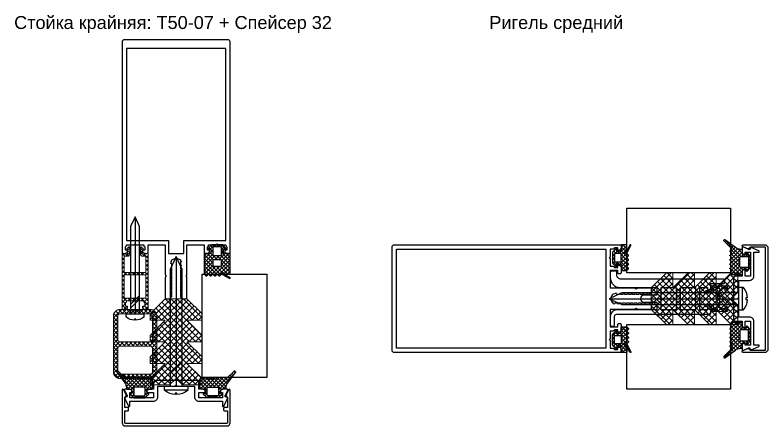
# Model space of a CAD drawing. Header units: millimetres. Extents: x 1744 to 18744, y -2272 to 2782.
# Drawn here: x 15959.9 to 16308.5, y 1490.4 to 1680.8 of the extents above; entities that cross this region are included whole.
import ezdxf

# ---------------------------------------------------------------- set-up
doc = ezdxf.new("R2010")
doc.units = ezdxf.units.MM
doc.layers.add('Steklopaket', color=5, linetype='Continuous')
doc.layers.add('подписи', color=7, linetype='Continuous')
doc.layers.add('Уплотнители', color=1, linetype='Continuous', lineweight=20)
doc.layers.add('Штриховка', color=1, linetype='Continuous', lineweight=5)
doc.styles.get("Standard").update_dxf_attribs({"font": 'arial.ttf'})

# ---------------------------------------------------------------- blocks, each defined once
blk = doc.blocks.new('КП45548')
at = {"color": 146, "true_color": 0x105689}
blk.add_lwpolyline([(-25, 21.5, 0.414214), (-24.5, 21), (-23.57, 21, 0.116434), (-23.44, 21.03), (-22.67, 21.42, 0.284079), (-22.5, 21.69), (-22.5, 22.2, 0.414214), (-22.8, 22.5), (-23.5, 22.5), (-23.5, 24), (-23.09, 24.41, 0.198912), (-23, 24.62), (-23, 25), (-19.44, 25, 0.284079), (-19.17, 25.17), (-19, 25.5), (-18.83, 25.17, 0.284079), (-18.56, 25), (-15, 25), (-15, 24.62, 0.198912), (-14.91, 24.41), (-14.5, 24), (-14.5, 22.5), (-15.2, 22.5, 0.414214), (-15.5, 22.2), (-15.5, 21.69, 0.284079), (-15.33, 21.42), (-14.56, 21.03, 0.116434), (-14.43, 21), (-13.5, 21, 0.414214), (-13, 21.5), (-13, 25), (-5, 25), (-5, 11.12, 0.198912), (-4.91, 10.91), (-4.5, 10.5), (-4.91, 10.09, 0.198912), (-5, 9.88), (-5, 0.5, 0.414214), (-4.5, 0), (-3.12, 0, 0.198912), (-2.91, 0.09), (-2.09, 0.91, 0.198912), (-2, 1.12), (-2, 1.46, 0.284079), (-2.17, 1.73), (-2.5, 1.9), (-2.17, 2.07, 0.284079), (-2, 2.34), (-2, 3.26, 0.284079), (-2.17, 3.53), (-2.5, 3.7), (-2.17, 3.87, 0.284079), (-2, 4.14), (-2, 5.06, 0.284079), (-2.17, 5.33), (-2.5, 5.5), (-2.17, 5.67, 0.284079), (-2, 5.94), (-2, 6.86, 0.284079), (-2.17, 7.13), (-2.5, 7.3), (-2.17, 7.47, 0.284079), (-2, 7.74), (-2, 8.66, 0.284079), (-2.17, 8.93), (-2.5, 9.1), (-2.17, 9.27, 0.284079), (-2, 9.54), (-2, 10.46, 0.284079), (-2.17, 10.73), (-2.5, 10.9), (-2.17, 11.07, 0.284079), (-2, 11.34), (-2, 12.26, 0.284079), (-2.17, 12.53), (-2.5, 12.7), (-2.17, 12.87, 0.284079), (-2, 13.14), (-2, 14.06, 0.284079), (-2.17, 14.33), (-2.5, 14.5), (-2.17, 14.67, 0.284079), (-2, 14.94), (-2, 15.86, 0.284079), (-2.17, 16.13), (-2.5, 16.3), (-2, 18), (0, 19), (2, 18), (2, 17.64, 0.284079), (2.17, 17.37), (2.5, 17.2), (2.17, 17.03, 0.284079), (2, 16.76), (2, 15.84, 0.284079), (2.17, 15.57), (2.5, 15.4), (2.17, 15.23, 0.284079), (2, 14.96), (2, 14.04, 0.284079), (2.17, 13.77), (2.5, 13.6), (2.17, 13.43, 0.284079), (2, 13.16), (2, 12.24, 0.284079), (2.17, 11.97), (2.5, 11.8), (2.17, 11.63, 0.284079), (2, 11.36), (2, 10.44, 0.284079), (2.17, 10.17), (2.5, 10), (2.17, 9.83, 0.284079), (2, 9.56), (2, 8.64, 0.284079), (2.17, 8.37), (2.5, 8.2), (2.17, 8.03, 0.284079), (2, 7.76), (2, 6.84, 0.284079), (2.17, 6.57), (2.5, 6.4), (2.17, 6.23, 0.284079), (2, 5.96), (2, 5.04, 0.284079), (2.17, 4.77), (2.5, 4.6), (2.17, 4.43, 0.284079), (2, 4.16), (2, 3.24, 0.284079), (2.17, 2.97), (2.5, 2.8), (2.17, 2.63, 0.284079), (2, 2.36), (2, 1.12, 0.198912), (2.09, 0.91), (2.91, 0.09, 0.198912), (3.12, 0), (4.5, 0, 0.414214), (5, 0.5), (5, 9.88, 0.198912), (4.91, 10.09), (4.5, 10.5), (4.91, 10.91, 0.198912), (5, 11.12), (5, 25), (13, 25), (13, 21.5, 0.414214), (13.5, 21), (14.43, 21, 0.116434), (14.56, 21.03), (15.33, 21.42, 0.284079), (15.5, 21.69), (15.5, 22.2, 0.414214), (15.2, 22.5), (14.5, 22.5), (14.5, 24), (14.91, 24.41, 0.198912), (15, 24.62), (15, 25), (18.56, 25, 0.284079), (18.83, 25.17), (19, 25.5), (19.17, 25.17, 0.284079), (19.44, 25), (23, 25), (23, 24.62, 0.198912), (23.09, 24.41), (23.5, 24), (23.5, 22.5), (22.8, 22.5, 0.414214), (22.5, 22.2), (22.5, 21.69, 0.284079), (22.67, 21.42), (23.44, 21.03, 0.116434), (23.57, 21), (24.5, 21, 0.414214), (25, 21.5), (25, 119, 0.414214), (24, 120), (-24, 120, 0.414214), (-25, 119)], format="xyb", close=True, dxfattribs=at)
blk.add_lwpolyline([(-3.5, 27), (-3.5, 21), (3.5, 21), (3.5, 27), (23, 27), (23, 116), (-23, 116), (-23, 27)], close=True, dxfattribs=at)
blk = doc.blocks.new('ТПУ-6002')
at = {"true_color": 0xafd9aa}
h = blk.add_hatch(dxfattribs=at)
h.set_pattern_fill('ANSI37', color=9, scale=10, angle=180, style=0)
h.set_pattern_definition([(225, (359.6389, 110.4286), (0.8838835, -0.8838835), []), (315, (359.6389, 110.4286), (0.8838835, 0.8838835), [])])
edge = h.paths.add_edge_path(flags=16)
edge.add_line((1.75, -1), (-1.75, -1))
edge.add_arc((-1.75, -1.25), 0.25, 90, 180)
edge.add_line((-2, -1.25), (-2, -4.75))
edge.add_arc((-1.75, -4.75), 0.25, 180, 270)
edge.add_line((-1.75, -5), (1.75, -5))
edge.add_arc((1.75, -4.75), 0.25, 270, 360)
edge.add_line((2, -4.75), (2, -1.25))
edge.add_arc((1.75, -1.25), 0.25, 0, 90)
edge = h.paths.add_edge_path()
edge.add_line((2.37, -12.66), (4.04, -13.57))
edge.add_arc((4.16, -13.35), 0.25, 241.5196, 270)
edge.add_line((4.16, -13.6), (5.75, -13.6))
edge.add_arc((5.75, -13.35), 0.25, 270, 360)
edge.add_line((6, -13.35), (6, -4.25))
edge.add_arc((5.75, -4.25), 0.25, 0, 90)
edge.add_line((5.75, -4), (3.25, -4))
edge.add_arc((3.25, -3.75), 0.25, 180, 270, ccw=False)
edge.add_line((3, -3.75), (3, -2.25))
edge.add_arc((3.25, -2.25), 0.25, 90, 180, ccw=False)
edge.add_line((3.25, -2), (3.9, -2))
edge.add_arc((3.9, -1.75), 0.25, 270, 405.0646)
edge.add_line((4.08, -1.57), (2.57, -0.07))
edge.add_arc((2.4, -0.25), 0.25, 45.0646, 90)
edge.add_line((2.4, 0), (-2.4, 0))
edge.add_arc((-2.4, -0.25), 0.25, 90, 134.9354)
edge.add_line((-2.57, -0.07), (-4.08, -1.57))
edge.add_arc((-3.9, -1.75), 0.25, 134.9354, 270)
edge.add_line((-3.9, -2), (-3.25, -2))
edge.add_arc((-3.25, -2.25), 0.25, 0, 90, ccw=False)
edge.add_line((-3, -2.25), (-3, -3.75))
edge.add_arc((-3.25, -3.75), 0.25, -90, 0, ccw=False)
edge.add_line((-3.25, -4), (-5.75, -4))
edge.add_arc((-5.75, -4.25), 0.25, 90, 180)
edge.add_line((-6, -4.25), (-6, -13.5))
edge.add_arc((-5.75, -13.5), 0.25, 180, 225)
edge.add_line((-5.93, -13.67), (-5.18, -14.42))
edge.add_arc((-5, -14.25), 0.25, 225, 315)
edge.add_line((-4.82, -14.42), (-4.18, -13.78))
edge.add_arc((-4, -13.95), 0.25, 45, 135, ccw=False)
edge.add_line((-3.82, -13.78), (-3.18, -14.42))
edge.add_arc((-3, -14.25), 0.25, 225, 315)
edge.add_line((-2.82, -14.42), (-2.18, -13.78))
edge.add_arc((-2, -13.95), 0.25, 45, 135, ccw=False)
edge.add_line((-1.82, -13.78), (-1.18, -14.42))
edge.add_arc((-1, -14.25), 0.25, 225, 315)
edge.add_line((-0.82, -14.42), (-0.18, -13.78))
edge.add_arc((0, -13.95), 0.25, 45, 135, ccw=False)
edge.add_line((0.18, -13.78), (0.82, -14.42))
edge.add_arc((1, -14.25), 0.25, 225, 315)
edge.add_line((1.18, -14.42), (1.87, -13.73))
edge.add_arc((2.04, -13.91), 0.25, 61.5196, 135, ccw=False)
edge.add_line((2.16, -13.69), (5.63, -15.57))
edge.add_arc((5.75, -15.35), 0.25, 241.5196, 421.5196)
edge.add_line((5.87, -15.13), (2.13, -13.1))
edge.add_arc((2.25, -12.88), 0.25, 61.5196, 241.5196, ccw=False)
edge = h.paths.add_edge_path(flags=16)
edge.add_line((1.75, -7), (-1.75, -7))
edge.add_arc((-1.75, -7.25), 0.25, 90, 180)
edge.add_line((-2, -7.25), (-2, -9.75))
edge.add_arc((-1.75, -9.75), 0.25, 180, 270)
edge.add_line((-1.75, -10), (1.75, -10))
edge.add_arc((1.75, -9.75), 0.25, 270, 360)
edge.add_line((2, -9.75), (2, -7.25))
edge.add_arc((1.75, -7.25), 0.25, 0, 90)
at = {"color": 9, "true_color": 0xafd9aa}
for points in [[(2.37, -12.66), (4.04, -13.57, 0.124913), (4.16, -13.6), (5.75, -13.6, 0.414214), (6, -13.35), (6, -4.25, 0.414214), (5.75, -4), (3.25, -4, -0.414214), (3, -3.75), (3, -2.25, -0.414214), (3.25, -2), (3.9, -2, 0.668587), (4.08, -1.57), (2.57, -0.07, 0.198619), (2.4, 0), (-2.4, 0, 0.198619), (-2.57, -0.07), (-4.08, -1.57, 0.668587), (-3.9, -2), (-3.25, -2, -0.414214), (-3, -2.25), (-3, -3.75, -0.414214), (-3.25, -4), (-5.75, -4, 0.414214), (-6, -4.25), (-6, -13.5, 0.198912), (-5.93, -13.67), (-5.18, -14.42, 0.414214), (-4.82, -14.42), (-4.18, -13.78, -0.414214), (-3.82, -13.78), (-3.18, -14.42, 0.414214), (-2.82, -14.42), (-2.18, -13.78, -0.414214), (-1.82, -13.78), (-1.18, -14.42, 0.414214), (-0.82, -14.42), (-0.18, -13.78, -0.414214), (0.18, -13.78), (0.82, -14.42, 0.414214), (1.18, -14.42), (1.87, -13.73, -0.332076), (2.16, -13.69), (5.63, -15.57, 1), (5.87, -15.13), (2.13, -13.1, -1)], [(1.75, -1), (-1.75, -1, 0.414214), (-2, -1.25), (-2, -4.75, 0.414214), (-1.75, -5), (1.75, -5, 0.414214), (2, -4.75), (2, -1.25, 0.414214)], [(1.75, -7), (-1.75, -7, 0.414214), (-2, -7.25), (-2, -9.75, 0.414214), (-1.75, -10), (1.75, -10, 0.414214), (2, -9.75), (2, -7.25, 0.414214)]]:
    blk.add_lwpolyline(points, format="xyb", close=True, dxfattribs=at)
blk = doc.blocks.new('КПС 575')
blk.add_lwpolyline([(-23.77, 3.16, 0.414214), (-23.63, 2.76), (-22.87, 2.41, -0.414214), (-22.73, 2.01), (-23.97, -0.66, 0.548619), (-23.7, -1.09), (-21.57, -1.09, 0.116434), (-21.44, -1.06), (-20.67, -0.67, 0.284079), (-20.5, -0.4), (-20.5, 0.11, 0.414214), (-20.8, 0.41), (-21.5, 0.41), (-21.5, 2.91), (-10.5, 2.91), (-10.5, 0.41), (-13.2, 0.41, 0.414214), (-13.5, 0.11), (-13.5, -0.4, 0.284079), (-13.33, -0.67), (-12.56, -1.06, 0.116434), (-12.43, -1.09), (-10.5, -1.09), (-10.5, -4.09, 0.414214), (-9.5, -5.09), (9.5, -5.09, 0.414214), (10.5, -4.09), (10.5, -1.09), (12.43, -1.09, 0.116434), (12.56, -1.06), (13.33, -0.67, 0.284079), (13.5, -0.4), (13.5, 0.11, 0.414214), (13.2, 0.41), (10.5, 0.41), (10.5, 2.91), (21.5, 2.91), (21.5, 0.41), (20.8, 0.41, 0.414214), (20.5, 0.11), (20.5, -0.4, 0.284079), (20.67, -0.67), (21.44, -1.06, 0.116434), (21.57, -1.09), (23.7, -1.09, 0.548619), (23.97, -0.66), (22.73, 2.01, -0.414214), (22.87, 2.41), (23.63, 2.76, 0.414214), (23.77, 3.16), (22.1, 6.74, 0.291473), (21.83, 6.91), (21.8, 6.91, 0.414214), (21.5, 6.61), (21.5, 4.41), (10.5, 4.41, 0.414214), (8.5, 2.41), (8.5, -2.59), (0.62, -2.59, 0.198912), (0.41, -2.68), (0, -3.09), (-0.41, -2.68, 0.198912), (-0.62, -2.59), (-8.5, -2.59), (-8.5, 2.41, 0.414214), (-10.5, 4.41), (-21.5, 4.41), (-21.5, 6.61, 0.414214), (-21.8, 6.91), (-21.83, 6.91, 0.291473), (-22.1, 6.74)], format="xyb", close=True)
blk = doc.blocks.new('ТПУ-007ММ')
at = {"true_color": 0xafd9aa}
h = blk.add_hatch(dxfattribs=at)
h.set_pattern_fill('ANSI37', color=9, scale=10, angle=180, style=0)
h.set_pattern_definition([(225, (-3851.0623, 2334.4012), (0.88388348, -0.88388348), []), (315, (-3851.0623, 2334.4012), (0.88388348, 0.88388348), [])])
edge = h.paths.add_edge_path(flags=16)
edge.add_line((2.1, -1), (-2.1, -1))
edge.add_arc((-2.1, -1.5), 0.5, 90, 180)
edge.add_line((-2.6, -1.5), (-2.6, -4.5))
edge.add_arc((-2.1, -4.5), 0.5, 180, 270)
edge.add_line((-2.1, -5), (2.1, -5))
edge.add_arc((2.1, -4.5), 0.5, 270, 360)
edge.add_line((2.6, -4.5), (2.6, -1.5))
edge.add_arc((2.1, -1.5), 0.5, 0, 90)
edge = h.paths.add_edge_path()
edge.add_arc((-3.85, -2.25), 0.25, 0, 90, ccw=False)
edge.add_line((-3.6, -2.25), (-3.6, -3.75))
edge.add_arc((-3.85, -3.75), 0.25, -90, 0, ccw=False)
edge.add_line((-3.85, -4), (-5.75, -4))
edge.add_arc((-5.75, -4.25), 0.25, 90, 180)
edge.add_line((-6, -4.25), (-6, -8.62))
edge.add_arc((-5.8, -8.62), 0.2, 180, 225)
edge.add_line((-5.94, -8.76), (-5.18, -9.53))
edge.add_arc((-5, -9.35), 0.25, 225, 315)
edge.add_line((-4.82, -9.53), (-4.18, -8.88))
edge.add_arc((-4, -9.06), 0.25, 45, 135, ccw=False)
edge.add_line((-3.82, -8.88), (-3.18, -9.53))
edge.add_arc((-3, -9.35), 0.25, 225, 315)
edge.add_line((-2.82, -9.53), (-2.18, -8.88))
edge.add_arc((-2, -9.06), 0.25, 45, 135, ccw=False)
edge.add_line((-1.82, -8.88), (-1.18, -9.53))
edge.add_arc((-1, -9.35), 0.25, 225, 315)
edge.add_line((-0.82, -9.53), (-0.18, -8.88))
edge.add_arc((0, -9.06), 0.25, 45, 135, ccw=False)
edge.add_line((0.18, -8.88), (0.82, -9.53))
edge.add_arc((1, -9.35), 0.25, 225, 315)
edge.add_line((1.18, -9.53), (1.82, -8.88))
edge.add_arc((2, -9.06), 0.25, 45, 135, ccw=False)
edge.add_line((2.18, -8.88), (2.82, -9.53))
edge.add_arc((3, -9.35), 0.25, 225, 315)
edge.add_line((3.18, -9.53), (3.82, -8.88))
edge.add_arc((4, -9.06), 0.25, 45, 135, ccw=False)
edge.add_line((4.18, -8.88), (4.82, -9.53))
edge.add_arc((5, -9.35), 0.25, 225, 315)
edge.add_line((5.18, -9.53), (5.82, -8.88))
edge.add_arc((6, -9.06), 0.25, 45, 135, ccw=False)
edge.add_line((6.18, -8.88), (9.82, -12.42))
edge.add_arc((10, -12.25), 0.25, 225, 315)
edge.add_line((10.18, -12.42), (10.39, -12.21))
edge.add_arc((10.21, -12.04), 0.25, 315, 380.2249)
edge.add_line((10.44, -11.95), (6.8, -7.06))
edge.add_arc((10, -4.67), 4, 180, 216.7605, ccw=False)
edge.add_line((6, -4.67), (6, -4.3))
edge.add_arc((5.7, -4.3), 0.3, 360, 450)
edge.add_line((5.7, -4), (3.85, -4))
edge.add_arc((3.85, -3.75), 0.25, 180, 270, ccw=False)
edge.add_line((3.6, -3.75), (3.6, -2.25))
edge.add_arc((3.85, -2.25), 0.25, 90, 180, ccw=False)
edge.add_line((3.85, -2), (4.1, -2))
edge.add_arc((4.1, -1.75), 0.25, 270, 405.0646)
edge.add_line((4.28, -1.57), (2.57, -0.07))
edge.add_arc((2.4, -0.25), 0.25, 45.0646, 90)
edge.add_line((2.4, 0), (-2.4, 0))
edge.add_arc((-2.4, -0.25), 0.25, 90, 134.9354)
edge.add_line((-2.57, -0.07), (-4.28, -1.57))
edge.add_arc((-4.1, -1.75), 0.25, 134.9354, 270)
edge.add_line((-4.1, -2), (-3.85, -2))
at = {"color": 9, "true_color": 0xafd9aa}
for points in [[(-3.85, -2, -0.414214), (-3.6, -2.25), (-3.6, -3.75, -0.414214), (-3.85, -4), (-5.75, -4, 0.414214), (-6, -4.25), (-6, -8.62, 0.198912), (-5.94, -8.76), (-5.18, -9.53, 0.414214), (-4.82, -9.53), (-4.18, -8.88, -0.414214), (-3.82, -8.88), (-3.18, -9.53, 0.414214), (-2.82, -9.53), (-2.18, -8.88, -0.414214), (-1.82, -8.88), (-1.18, -9.53, 0.414214), (-0.82, -9.53), (-0.18, -8.88, -0.414214), (0.18, -8.88), (0.82, -9.53, 0.414214), (1.18, -9.53), (1.82, -8.88, -0.414214), (2.18, -8.88), (2.82, -9.53, 0.414214), (3.18, -9.53), (3.82, -8.88, -0.414214), (4.18, -8.88), (4.82, -9.53, 0.414214), (5.18, -9.53), (5.82, -8.88, -0.414214), (6.18, -8.88), (9.82, -12.42, 0.414214), (10.18, -12.42), (10.39, -12.21, 0.292538), (10.44, -11.95), (6.8, -7.06, -0.161788), (6, -4.67), (6, -4.3, 0.414214), (5.7, -4), (3.85, -4, -0.414214), (3.6, -3.75), (3.6, -2.25, -0.414214), (3.85, -2), (4.1, -2, 0.668587), (4.28, -1.57), (2.57, -0.07, 0.198619), (2.4, 0), (-2.4, 0, 0.198619), (-2.57, -0.07), (-4.28, -1.57, 0.668587), (-4.1, -2)], [(2.1, -1), (-2.1, -1, 0.414214), (-2.6, -1.5), (-2.6, -4.5, 0.414214), (-2.1, -5), (2.1, -5, 0.414214), (2.6, -4.5), (2.6, -1.5, 0.414214)]]:
    blk.add_lwpolyline(points, format="xyb", close=True, dxfattribs=at)
blk = doc.blocks.new('КП45310')
at = {"color": 0}
blk.add_lwpolyline([(23.8, -4.26), (23.8, -8.78, -0.279739), (23.48, -9.31, 0.401559), (23.17, -10.23), (24.24, -12.52, 0.802585), (25, -12.36), (25, 2.74, 0.414214), (23.5, 4.24), (-23.5, 4.24, 0.414214), (-25, 2.74), (-25, -12.36, 0.802585), (-24.24, -12.52), (-23.17, -10.23, 0.401559), (-23.48, -9.31, -0.279739), (-23.8, -8.78), (-23.8, -4.26), (-22.3, -4.26, 0.414214), (-22, -3.96), (-22, -3.06, 0.414214), (-22.3, -2.76), (-23.8, -2.76), (-23.8, 2.74, -0.414214), (-23.5, 3.04), (23.5, 3.04, -0.414214), (23.8, 2.74), (23.8, -2.76), (22.3, -2.76, 0.414214), (22, -3.06), (22, -3.96, 0.414214), (22.3, -4.26)], format="xyb", close=True, dxfattribs=at)
blk = doc.blocks.new('ВС 5.5х60 А2 DIN7981')
for p, q in [((0, 0), (0, -60)), ((-5.4, -61.69), (5.4, -61.69))]:
    blk.add_line(p, q)
for points in [[(2.75, -60), (2.75, -5.9), (0, 0), (-2.75, -5.9), (-2.75, -60)], [(-2.75, -56.67), (2.75, -51.17), (2.75, -48.88), (-2.75, -54.38)]]:
    blk.add_lwpolyline(points, close=True)
blk.add_lwpolyline([(-0.39, -63.94, -0.161849), (-5.22, -62.08, -0.223888), (-5.4, -61.69), (-5.4, -60), (5.4, -60), (5.4, -61.69, -0.223888), (5.22, -62.08, -0.161849), (0.39, -63.94), (0.39, -63.24), (-0.39, -63.24)], format="xyb", close=True)
blk = doc.blocks.new('Т50-10')
at = {"layer": 'Штриховка', "lineweight": 5, "true_color": 0x5e67af}
h = blk.add_hatch(dxfattribs=at)
h.set_pattern_fill('NET', color=165, scale=16, angle=-45, style=0)
h.set_pattern_definition([(315, (4299.9565, 8121.2784), (1.41421356, 1.41421356), []), (45, (4299.9565, 8121.2784), (-1.41421356, 1.41421356), [])])
h.paths.add_polyline_path([(-40, -3), (-40, -12), (-37, -12), (-30, -5), (-30, -12), (-27, -12), (-20, -5), (-20, -12), (-17, -12), (-10, -5), (-10, -12), (-7, -12), (0, -5), (0, 5), (-7, 12), (-10, 12), (-10, 5), (-17, 12), (-20, 12), (-20, 5), (-27, 12), (-30, 12), (-30, 5), (-37, 12), (-40, 12), (-40, 3), (-37, 0)])
at = {"layer": 'Уплотнители', "color": 165, "true_color": 0x5e67af}
blk.add_line((-37, 0), (-1.5, 0), dxfattribs=at)
blk.add_lwpolyline([(-40, -3), (-40, -12), (-37, -12), (-30, -5), (-30, -12), (-27, -12), (-20, -5), (-20, -12), (-17, -12), (-10, -5), (-10, -12), (-7, -12), (0, -5), (0, 5), (-7, 12), (-10, 12), (-10, 5), (-17, 12), (-20, 12), (-20, 5), (-27, 12), (-30, 12), (-30, 5), (-37, 12), (-40, 12), (-40, 3), (-37, 0)], close=True, dxfattribs=at)
blk = doc.blocks.new('КП45550')
at = {"color": 217, "true_color": 0x93278f}
blk.add_lwpolyline([(-5, 6.38, -0.198912), (-4.91, 6.59), (-4.5, 7), (-4.91, 7.41, -0.198912), (-5, 7.62), (-5, 19), (-13, 19), (-13, 15.5), (-12, 15.5, -0.414214), (-11.5, 15), (-11.5, 14.5, -0.414214), (-12, 14), (-14.43, 14, -0.116434), (-14.56, 14.03), (-15.33, 14.42, -0.284079), (-15.5, 14.69), (-15.5, 15.2, -0.414214), (-15.2, 15.5), (-14.5, 15.5), (-14.5, 17), (-14.91, 17.41, -0.198912), (-15, 17.62), (-15, 19), (-18.56, 19, -0.284079), (-18.83, 19.17), (-19, 19.5), (-19.17, 19.17, -0.284079), (-19.44, 19), (-23, 19), (-23, 17.62, -0.198912), (-23.09, 17.41), (-23.5, 17), (-23.5, 15.5), (-22.8, 15.5, -0.414214), (-22.5, 15.2), (-22.5, 14.69, -0.284079), (-22.67, 14.42), (-23.44, 14.03, -0.116434), (-23.57, 14), (-24.5, 14, -0.414214), (-25, 14.5), (-25, 119, -0.414214), (-24, 120), (24, 120, -0.414214), (25, 119), (25, 14.5, -0.414214), (24.5, 14), (23.57, 14, -0.116434), (23.44, 14.03), (22.67, 14.42, -0.284079), (22.5, 14.69), (22.5, 15.2, -0.414214), (22.8, 15.5), (23.5, 15.5), (23.5, 17), (23.09, 17.41, -0.198912), (23, 17.62), (23, 19), (19.44, 19, -0.284079), (19.17, 19.17), (19, 19.5), (18.83, 19.17, -0.284079), (18.56, 19), (15, 19), (15, 17.62, -0.198912), (14.91, 17.41), (14.5, 17), (14.5, 15.5), (15.2, 15.5, -0.414214), (15.5, 15.2), (15.5, 14.69, -0.284079), (15.33, 14.42), (14.56, 14.03, -0.116434), (14.43, 14), (12, 14, -0.414214), (11.5, 14.5), (11.5, 15, -0.414214), (12, 15.5), (13, 15.5), (13, 19), (5, 19), (5, 7.62, -0.198912), (4.91, 7.41), (4.5, 7), (4.91, 6.59, -0.198912), (5, 6.38), (5, 0.5, -0.414214), (4.5, 0), (3.12, 0, -0.198912), (2.91, 0.09), (2.09, 0.91, -0.198912), (2, 1.12), (2, 1.46, -0.284079), (2.17, 1.73), (2.5, 1.9), (2.17, 2.07, -0.284079), (2, 2.34), (2, 3.26, -0.284079), (2.17, 3.53), (2.5, 3.7), (2.17, 3.87, -0.284079), (2, 4.14), (2, 5.06, -0.284079), (2.17, 5.33), (2.5, 5.5), (2.17, 5.67, -0.284079), (2, 5.94), (2, 6.86, -0.284079), (2.17, 7.13), (2.5, 7.3), (2.17, 7.47, -0.284079), (2, 7.74), (2, 8.66, -0.284079), (2.17, 8.93), (2.5, 9.1), (2.17, 9.27, -0.284079), (2, 9.54), (2, 10.46, -0.284079), (2.17, 10.73), (2.5, 10.9), (2.17, 11.07, -0.284079), (2, 11.34), (2, 12.26, -0.284079), (2.17, 12.53), (2.5, 12.7), (2.17, 12.87, -0.284079), (2, 13.14), (2, 14.06, -0.284079), (2.17, 14.33), (2.5, 14.5), (2.17, 14.67, -0.284079), (2, 14.94), (2, 15.86, -0.284079), (2.17, 16.13), (2.5, 16.3), (2, 18), (0, 19), (-2, 18), (-2, 17.64, -0.284079), (-2.17, 17.37), (-2.5, 17.2), (-2.17, 17.03, -0.284079), (-2, 16.76), (-2, 15.84, -0.284079), (-2.17, 15.57), (-2.5, 15.4), (-2.17, 15.23, -0.284079), (-2, 14.96), (-2, 14.04, -0.284079), (-2.17, 13.77), (-2.5, 13.6), (-2.17, 13.43, -0.284079), (-2, 13.16), (-2, 12.24, -0.284079), (-2.17, 11.97), (-2.5, 11.8), (-2.17, 11.63, -0.284079), (-2, 11.36), (-2, 10.44, -0.284079), (-2.17, 10.17), (-2.5, 10), (-2.17, 9.83, -0.284079), (-2, 9.56), (-2, 8.64, -0.284079), (-2.17, 8.37), (-2.5, 8.2), (-2.17, 8.03, -0.284079), (-2, 7.76), (-2, 6.84, -0.284079), (-2.17, 6.57), (-2.5, 6.4), (-2.17, 6.23, -0.284079), (-2, 5.96), (-2, 5.04, -0.284079), (-2.17, 4.77), (-2.5, 4.6), (-2.17, 4.43, -0.284079), (-2, 4.16), (-2, 3.24, -0.284079), (-2.17, 2.97), (-2.5, 2.8), (-2.17, 2.63, -0.284079), (-2, 2.36), (-2, 1.12, -0.198912), (-2.09, 0.91), (-2.91, 0.09, -0.198912), (-3.12, 0), (-4.5, 0, -0.414214), (-5, 0.5)], format="xyb", close=True, dxfattribs=at)
blk.add_lwpolyline([(23, 21), (-23, 21), (-23, 118), (23, 118)], close=True, dxfattribs=at)
blk = doc.blocks.new('ТПУ-6001')
at = {"true_color": 0xafd9aa}
h = blk.add_hatch(dxfattribs=at)
h.set_pattern_fill('ANSI37', color=9, scale=10, angle=180, style=0)
h.set_pattern_definition([(225, (-3851.2058, 2316.4733), (0.88388348, -0.88388348), []), (315, (-3851.2058, 2316.4733), (0.88388348, 0.88388348), [])])
edge = h.paths.add_edge_path(flags=16)
edge.add_line((1.75, -1), (-1.75, -1))
edge.add_arc((-1.75, -1.25), 0.25, 90, 180)
edge.add_line((-2, -1.25), (-2, -3.75))
edge.add_arc((-1.75, -3.75), 0.25, 180, 270)
edge.add_line((-1.75, -4), (1.75, -4))
edge.add_arc((1.75, -3.75), 0.25, 270, 360)
edge.add_line((2, -3.75), (2, -1.25))
edge.add_arc((1.75, -1.25), 0.25, 0, 90)
edge = h.paths.add_edge_path()
edge.add_line((2.37, -5.66), (4.04, -6.57))
edge.add_arc((4.16, -6.35), 0.25, 241.5196, 270)
edge.add_line((4.16, -6.6), (5.75, -6.6))
edge.add_arc((5.75, -6.35), 0.25, 270, 360)
edge.add_line((6, -6.35), (6, -4.25))
edge.add_arc((5.75, -4.25), 0.25, 0, 90)
edge.add_line((5.75, -4), (3.25, -4))
edge.add_arc((3.25, -3.75), 0.25, 180, 270, ccw=False)
edge.add_line((3, -3.75), (3, -2.25))
edge.add_arc((3.25, -2.25), 0.25, 90, 180, ccw=False)
edge.add_line((3.25, -2), (3.9, -2))
edge.add_arc((3.9, -1.75), 0.25, 270, 405.0646)
edge.add_line((4.08, -1.57), (2.57, -0.07))
edge.add_arc((2.4, -0.25), 0.25, 45.0646, 90)
edge.add_line((2.4, 0), (-2.4, 0))
edge.add_arc((-2.4, -0.25), 0.25, 90, 134.9354)
edge.add_line((-2.57, -0.07), (-4.08, -1.57))
edge.add_arc((-3.9, -1.75), 0.25, 134.9354, 270)
edge.add_line((-3.9, -2), (-3.25, -2))
edge.add_arc((-3.25, -2.25), 0.25, 0, 90, ccw=False)
edge.add_line((-3, -2.25), (-3, -3.75))
edge.add_arc((-3.25, -3.75), 0.25, -90, 0, ccw=False)
edge.add_line((-3.25, -4), (-5.75, -4))
edge.add_arc((-5.75, -4.25), 0.25, 90, 180)
edge.add_line((-6, -4.25), (-6, -6.5))
edge.add_arc((-5.75, -6.5), 0.25, 180, 225)
edge.add_line((-5.93, -6.67), (-5.18, -7.42))
edge.add_arc((-5, -7.25), 0.25, 225, 315)
edge.add_line((-4.82, -7.42), (-4.18, -6.78))
edge.add_arc((-4, -6.95), 0.25, 45, 135, ccw=False)
edge.add_line((-3.82, -6.78), (-3.18, -7.42))
edge.add_arc((-3, -7.25), 0.25, 225, 315)
edge.add_line((-2.82, -7.42), (-2.18, -6.78))
edge.add_arc((-2, -6.95), 0.25, 45, 135, ccw=False)
edge.add_line((-1.82, -6.78), (-1.18, -7.42))
edge.add_arc((-1, -7.25), 0.25, 225, 315)
edge.add_line((-0.82, -7.42), (-0.18, -6.78))
edge.add_arc((0, -6.95), 0.25, 45, 135, ccw=False)
edge.add_line((0.18, -6.78), (0.82, -7.42))
edge.add_arc((1, -7.25), 0.25, 225, 315)
edge.add_line((1.18, -7.42), (1.87, -6.73))
edge.add_arc((2.04, -6.91), 0.25, 61.5196, 135, ccw=False)
edge.add_line((2.16, -6.69), (5.63, -8.57))
edge.add_arc((5.75, -8.35), 0.25, 241.5196, 421.5196)
edge.add_line((5.87, -8.13), (2.13, -6.1))
edge.add_arc((2.25, -5.88), 0.25, 61.5196, 241.5196, ccw=False)
at = {"color": 9, "true_color": 0xafd9aa}
for points in [[(2.37, -5.66), (4.04, -6.57, 0.124913), (4.16, -6.6), (5.75, -6.6, 0.414214), (6, -6.35), (6, -4.25, 0.414214), (5.75, -4), (3.25, -4, -0.414214), (3, -3.75), (3, -2.25, -0.414214), (3.25, -2), (3.9, -2, 0.668587), (4.08, -1.57), (2.57, -0.07, 0.198619), (2.4, 0), (-2.4, 0, 0.198619), (-2.57, -0.07), (-4.08, -1.57, 0.668587), (-3.9, -2), (-3.25, -2, -0.414214), (-3, -2.25), (-3, -3.75, -0.414214), (-3.25, -4), (-5.75, -4, 0.414214), (-6, -4.25), (-6, -6.5, 0.198912), (-5.93, -6.67), (-5.18, -7.42, 0.414214), (-4.82, -7.42), (-4.18, -6.78, -0.414214), (-3.82, -6.78), (-3.18, -7.42, 0.414214), (-2.82, -7.42), (-2.18, -6.78, -0.414214), (-1.82, -6.78), (-1.18, -7.42, 0.414214), (-0.82, -7.42), (-0.18, -6.78, -0.414214), (0.18, -6.78), (0.82, -7.42, 0.414214), (1.18, -7.42), (1.87, -6.73, -0.332076), (2.16, -6.69), (5.63, -8.57, 1), (5.87, -8.13), (2.13, -6.1, -1)], [(1.75, -1), (-1.75, -1, 0.414214), (-2, -1.25), (-2, -3.75, 0.414214), (-1.75, -4), (1.75, -4, 0.414214), (2, -3.75), (2, -1.25, 0.414214)]]:
    blk.add_lwpolyline(points, format="xyb", close=True, dxfattribs=at)
blk = doc.blocks.new('КП45309')
at = {"color": 0}
blk.add_lwpolyline([(-23.5, 2.52), (23.5, 2.52, -0.414214), (25, 1.02), (25, -9.08, -0.802585), (24.24, -9.24), (23.17, -6.95, -0.401559), (23.48, -6.03, 0.279739), (23.8, -5.5), (23.8, 1.32), (-23.8, 1.32), (-23.8, -5.5, 0.279739), (-23.48, -6.03, -0.401559), (-23.17, -6.95), (-24.24, -9.24, -0.802585), (-25, -9.08), (-25, 1.02, -0.414214)], format="xyb", close=True, dxfattribs=at)
blk = doc.blocks.new('Т50-07')
at = {"layer": 'Штриховка', "lineweight": 5}
h = blk.add_hatch(dxfattribs=at)
h.set_pattern_fill('ANSI37', color=256, scale=11.2, angle=90, style=0)
h.set_pattern_definition([(135, (-11406.9071, 3792.9893), (-0.9899495, -0.9899495), []), (225, (-11406.9071, 3792.9893), (0.9899495, -0.9899495), [])])
h.paths.add_polyline_path([(1.2, 5), (1.2, -5), (12, -5), (12, 5)], flags=16)
edge = h.paths.add_edge_path()
edge.add_line((0, 5), (-7.5, 5))
edge.add_line((-7.5, 5), (-7.5, 3.5))
edge.add_arc((-8.5, 3.5), 1, -90, 0, ccw=False)
edge.add_line((-8.5, 2.5), (-11.48, 2.5))
edge.add_arc((-11.48, 2.82), 0.317, 135, 270, ccw=False)
edge.add_line((-11.71, 3.04), (-11.04, 3.71))
edge.add_arc((-10.82, 3.5), 0.3, 45, 135, ccw=False)
edge.add_line((-10.61, 3.71), (-10.4, 3.5))
edge.add_line((-10.4, 3.5), (-8.5, 3.5))
edge.add_line((-8.5, 3.5), (-8.5, 4.8))
edge.add_arc((-8.5, 5.1), 0.3, 180, 270, ccw=False)
edge.add_line((-8.8, 5.1), (-8.8, 5.7))
edge.add_arc((-8.5, 5.7), 0.3, 90, 180, ccw=False)
edge.add_line((-8.5, 6), (16.7, 6))
edge.add_arc((16.7, 5.5), 0.5, 0, 90, ccw=False)
edge.add_line((17.2, 5.5), (17.2, 4.57))
edge.add_arc((16.9, 4.57), 0.3, -26.5651, 0, ccw=False)
edge.add_line((17.17, 4.44), (16.78, 3.67))
edge.add_arc((16.51, 3.8), 0.3, 270, 333.4349, ccw=False)
edge.add_line((16.51, 3.5), (16, 3.5))
edge.add_arc((16, 3.8), 0.3, 180, 270, ccw=False)
edge.add_line((15.7, 3.8), (15.7, 4.5))
edge.add_line((15.7, 4.5), (14.2, 4.5))
edge.add_line((14.2, 4.5), (13.79, 4.09))
edge.add_arc((13.58, 4.3), 0.3, 270, 315, ccw=False)
edge.add_line((13.58, 4), (13.2, 4))
edge.add_line((13.2, 4), (13.2, 0.62))
edge.add_arc((12.9, 0.62), 0.3, -45, 0, ccw=False)
edge.add_line((13.11, 0.41), (12.7, 0))
edge.add_line((12.7, 0), (13.11, -0.41))
edge.add_arc((12.9, -0.62), 0.3, 0, 45, ccw=False)
edge.add_line((13.2, -0.62), (13.2, -4))
edge.add_line((13.2, -4), (13.58, -4))
edge.add_arc((13.58, -4.3), 0.3, 45, 90, ccw=False)
edge.add_line((13.79, -4.09), (14.2, -4.5))
edge.add_line((14.2, -4.5), (15.7, -4.5))
edge.add_line((15.7, -4.5), (15.7, -3.8))
edge.add_arc((16, -3.8), 0.3, 90, 180, ccw=False)
edge.add_line((16, -3.5), (16.51, -3.5))
edge.add_arc((16.51, -3.8), 0.3, 26.5651, 90, ccw=False)
edge.add_line((16.78, -3.67), (17.17, -4.44))
edge.add_arc((16.9, -4.57), 0.3, 0, 26.5651, ccw=False)
edge.add_line((17.2, -4.57), (17.2, -5.5))
edge.add_arc((16.7, -5.5), 0.5, -90, 0, ccw=False)
edge.add_line((16.7, -6), (-8.5, -6))
edge.add_arc((-8.5, -5.7), 0.3, 180, 270, ccw=False)
edge.add_line((-8.8, -5.7), (-8.8, -5.1))
edge.add_arc((-8.5, -5.1), 0.3, 90, 180, ccw=False)
edge.add_line((-8.5, -4.8), (-8.5, -3.5))
edge.add_line((-8.5, -3.5), (-10.4, -3.5))
edge.add_line((-10.4, -3.5), (-10.61, -3.71))
edge.add_arc((-10.82, -3.5), 0.3, 225, 315, ccw=False)
edge.add_line((-11.04, -3.71), (-11.71, -3.04))
edge.add_arc((-11.48, -2.82), 0.317, 90, 225, ccw=False)
edge.add_line((-11.48, -2.5), (-8.5, -2.5))
edge.add_arc((-8.5, -3.5), 1, 0, 90, ccw=False)
edge.add_line((-7.5, -3.5), (-7.5, -5))
edge.add_line((-7.5, -5), (0, -5))
edge.add_line((0, -5), (0, 5))
at = {"layer": 'Уплотнители'}
blk.add_lwpolyline([(0, 5), (-7.5, 5), (-7.5, 3.5, -0.414214), (-8.5, 2.5), (-11.48, 2.5, -0.668179), (-11.71, 3.04), (-11.04, 3.71, -0.414214), (-10.61, 3.71), (-10.4, 3.5), (-8.5, 3.5), (-8.5, 4.8, -0.414214), (-8.8, 5.1), (-8.8, 5.7, -0.414214), (-8.5, 6), (16.7, 6, -0.414214), (17.2, 5.5), (17.2, 4.57, -0.116434), (17.17, 4.44), (16.78, 3.67, -0.284079), (16.51, 3.5), (16, 3.5, -0.414214), (15.7, 3.8), (15.7, 4.5), (14.2, 4.5), (13.79, 4.09, -0.198912), (13.58, 4), (13.2, 4), (13.2, 0.62, -0.198912), (13.11, 0.41), (12.7, 0), (13.11, -0.41, -0.198912), (13.2, -0.62), (13.2, -4), (13.58, -4, -0.198912), (13.79, -4.09), (14.2, -4.5), (15.7, -4.5), (15.7, -3.8, -0.414214), (16, -3.5), (16.51, -3.5, -0.284079), (16.78, -3.67), (17.17, -4.44, -0.116434), (17.2, -4.57), (17.2, -5.5, -0.414214), (16.7, -6), (-8.5, -6, -0.414214), (-8.8, -5.7), (-8.8, -5.1, -0.414214), (-8.5, -4.8), (-8.5, -3.5), (-10.4, -3.5), (-10.61, -3.71, -0.414214), (-11.04, -3.71), (-11.71, -3.04, -0.668179), (-11.48, -2.5), (-8.5, -2.5, -0.414214), (-7.5, -3.5), (-7.5, -5), (0, -5)], format="xyb", close=True, dxfattribs=at)
blk.add_lwpolyline([(1.2, 5), (1.2, -5), (12, -5), (12, 5)], close=True, dxfattribs=at)
blk = doc.blocks.new('speyser32')
for points in [[(20, 29), (20, 3, -0.414214), (17, 0), (3, 0, -0.414214), (0, 3), (0, 29, -0.414214), (3, 32), (17, 32, -0.414214)], [(17, 30), (3, 30, 0.414214), (2, 29), (2, 18, 0.414214), (3, 17), (17, 17, 0.414214), (18, 18), (18, 29, 0.414214)], [(18, 14), (18, 3, -0.414214), (17, 2), (3, 2, -0.414214), (2, 3), (2, 14, -0.414214), (3, 15), (17, 15, -0.414214)]]:
    blk.add_lwpolyline(points, format="xyb", close=True)
blk = doc.blocks.new('Спейсер 32')
at = {"layer": 'Штриховка', "lineweight": 5}
h = blk.add_hatch(dxfattribs=at)
h.set_pattern_fill('ANSI37', color=256, scale=11.2, angle=90, style=0)
h.set_pattern_definition([(135, (-7577.3057, 3664.8835), (-0.9899495, -0.9899495), []), (225, (-7577.3057, 3664.8835), (0.9899495, -0.9899495), [])])
edge = h.paths.add_edge_path()
edge.add_line((3, 10), (29, 10))
edge.add_arc((29, 7), 3, 0, 90, ccw=False)
edge.add_line((32, 7), (32, -7))
edge.add_arc((29, -7), 3, -90, 0, ccw=False)
edge.add_line((29, -10), (3, -10))
edge.add_arc((3, -7), 3, 180, 270, ccw=False)
edge.add_line((0, -7), (0, 7))
edge.add_arc((3, 7), 3, 90, 180, ccw=False)
edge = h.paths.add_edge_path(flags=16)
edge.add_line((2, 7), (2, -7))
edge.add_arc((3, -7), 1, 180, 270)
edge.add_line((3, -8), (14, -8))
edge.add_arc((14, -7), 1, 270, 360)
edge.add_line((15, -7), (15, 7))
edge.add_arc((14, 7), 1, 360, 450)
edge.add_line((14, 8), (3, 8))
edge.add_arc((3, 7), 1, 90, 180)
edge = h.paths.add_edge_path(flags=16)
edge.add_line((18, 8), (29, 8))
edge.add_arc((29, 7), 1, 0, 90, ccw=False)
edge.add_line((30, 7), (30, -7))
edge.add_arc((29, -7), 1, -90, 0, ccw=False)
edge.add_line((29, -8), (18, -8))
edge.add_arc((18, -7), 1, 180, 270, ccw=False)
edge.add_line((17, -7), (17, 7))
edge.add_arc((18, 7), 1, 90, 180, ccw=False)
at = {"layer": 'Уплотнители', "rotation": 90}
blk.add_blockref('speyser32', (32, -10), dxfattribs=at)
blk = doc.blocks.new('ВС 4.2х45 А2 DIN7981')
blk.add_line((-45, 0), (0, 0))
blk.add_lwpolyline([(3.01, -0.3, -0.161849), (1.58, -3.98, -0.223888), (1.29, -4.12), (0, -4.12), (0, 4.12), (1.29, 4.12, -0.223888), (1.58, 3.98, -0.161849), (3.01, 0.3), (2.47, 0.3), (2.47, -0.3)], format="xyb", close=True)
for points in [[(0, 2.1), (-40.5, 2.1), (-45, 0), (-40.5, -2.1), (0, -2.1)], [(-2.54, -2.1), (-6.74, 2.1), (-8.49, 2.1), (-4.29, -2.1)]]:
    blk.add_lwpolyline(points, close=True)
blk = doc.blocks.new('Т50-04')
at = {"layer": 'Штриховка', "lineweight": 5}
h = blk.add_hatch(dxfattribs=at)
h.set_pattern_fill('ANSI37', color=256, scale=0.4, angle=90, style=0)
h.set_pattern_definition([(135, (70.9065, -539.6547), (-0.8980256, -0.8980256), []), (225, (70.9065, -539.6547), (0.8980256, -0.8980256), [])])
edge = h.paths.add_edge_path()
edge.add_line((0.7, 0), (1.11, 0.41))
edge.add_arc((0.9, 0.62), 0.3, 315, 360)
edge.add_line((1.2, 0.62), (1.2, 4))
edge.add_line((1.2, 4), (1.58, 4))
edge.add_arc((1.58, 4.3), 0.3, 270, 315)
edge.add_line((1.79, 4.09), (2.2, 4.5))
edge.add_line((2.2, 4.5), (3.7, 4.5))
edge.add_line((3.7, 4.5), (3.7, 3.8))
edge.add_arc((4, 3.8), 0.3, 180, 270)
edge.add_line((4, 3.5), (4.51, 3.5))
edge.add_arc((4.51, 3.8), 0.3, 270, 333.4349)
edge.add_line((4.78, 3.67), (5.17, 4.44))
edge.add_arc((4.9, 4.57), 0.3, 333.4349, 360)
edge.add_line((5.2, 4.57), (5.2, 5.5))
edge.add_arc((4.7, 5.5), 0.5, 360, 450)
edge.add_line((4.7, 6), (-2.5, 6))
edge.add_arc((-2.5, 5.7), 0.3, 90, 180)
edge.add_line((-2.8, 5.7), (-2.8, 5.1))
edge.add_arc((-2.5, 5.1), 0.3, 180, 270)
edge.add_line((-2.5, 4.8), (-2.5, 3.5))
edge.add_line((-2.5, 3.5), (-4.4, 3.5))
edge.add_line((-4.4, 3.5), (-4.61, 3.71))
edge.add_arc((-4.82, 3.5), 0.3, 405, 495)
edge.add_line((-5.04, 3.71), (-5.71, 3.04))
edge.add_arc((-5.48, 2.82), 0.317, 135, 270)
edge.add_line((-5.48, 2.5), (-2.5, 2.5))
edge.add_arc((-2.5, 3.5), 1, 270, 360)
edge.add_line((-1.5, 3.5), (-1.5, 5))
edge.add_line((-1.5, 5), (0, 5))
edge.add_line((0, 5), (0, -5))
edge.add_line((0, -5), (-1.5, -5))
edge.add_line((-1.5, -5), (-1.5, -3.5))
edge.add_arc((-2.5, -3.5), 1, 360, 450)
edge.add_line((-2.5, -2.5), (-5.48, -2.5))
edge.add_arc((-5.48, -2.82), 0.317, 90, 225)
edge.add_line((-5.71, -3.04), (-5.04, -3.71))
edge.add_arc((-4.82, -3.5), 0.3, 225, 315)
edge.add_line((-4.61, -3.71), (-4.4, -3.5))
edge.add_line((-4.4, -3.5), (-2.5, -3.5))
edge.add_line((-2.5, -3.5), (-2.5, -4.8))
edge.add_arc((-2.5, -5.1), 0.3, 90, 180)
edge.add_line((-2.8, -5.1), (-2.8, -5.7))
edge.add_arc((-2.5, -5.7), 0.3, 180, 270)
edge.add_line((-2.5, -6), (4.7, -6))
edge.add_arc((4.7, -5.5), 0.5, 270, 360)
edge.add_line((5.2, -5.5), (5.2, -4.57))
edge.add_arc((4.9, -4.57), 0.3, 360, 386.5651)
edge.add_line((5.17, -4.44), (4.78, -3.67))
edge.add_arc((4.51, -3.8), 0.3, 386.5651, 450)
edge.add_line((4.51, -3.5), (4, -3.5))
edge.add_arc((4, -3.8), 0.3, 450, 540)
edge.add_line((3.7, -3.8), (3.7, -4.5))
edge.add_line((3.7, -4.5), (2.2, -4.5))
edge.add_line((2.2, -4.5), (1.79, -4.09))
edge.add_arc((1.58, -4.3), 0.3, 405, 450)
edge.add_line((1.58, -4), (1.2, -4))
edge.add_line((1.2, -4), (1.2, -0.62))
edge.add_arc((0.9, -0.62), 0.3, 360, 405)
edge.add_line((1.11, -0.41), (0.7, 0))
at = {"layer": 'Уплотнители'}
blk.add_lwpolyline([(0.7, 0), (1.11, 0.41, 0.198912), (1.2, 0.62), (1.2, 4), (1.58, 4, 0.198912), (1.79, 4.09), (2.2, 4.5), (3.7, 4.5), (3.7, 3.8, 0.414214), (4, 3.5), (4.51, 3.5, 0.284079), (4.78, 3.67), (5.17, 4.44, 0.116434), (5.2, 4.57), (5.2, 5.5, 0.414214), (4.7, 6), (-2.5, 6, 0.414214), (-2.8, 5.7), (-2.8, 5.1, 0.414214), (-2.5, 4.8), (-2.5, 3.5), (-4.4, 3.5), (-4.61, 3.71, 0.414214), (-5.04, 3.71), (-5.71, 3.04, 0.668179), (-5.48, 2.5), (-2.5, 2.5, 0.414214), (-1.5, 3.5), (-1.5, 5), (0, 5), (0, -5), (-1.5, -5), (-1.5, -3.5, 0.414214), (-2.5, -2.5), (-5.48, -2.5, 0.668179), (-5.71, -3.04), (-5.04, -3.71, 0.414214), (-4.61, -3.71), (-4.4, -3.5), (-2.5, -3.5), (-2.5, -4.8, 0.414214), (-2.8, -5.1), (-2.8, -5.7, 0.414214), (-2.5, -6), (4.7, -6, 0.414214), (5.2, -5.5), (5.2, -4.57, 0.116434), (5.17, -4.44), (4.78, -3.67, 0.284079), (4.51, -3.5), (4, -3.5, 0.414214), (3.7, -3.8), (3.7, -4.5), (2.2, -4.5), (1.79, -4.09, 0.198912), (1.58, -4), (1.2, -4), (1.2, -0.62, 0.198912), (1.11, -0.41), (0.7, 0)], format="xyb", dxfattribs=at)
blk = doc.blocks.new('КПС 846')
at = {"color": 0}
for points in [[(-30.48, -3.67, -0.284079), (-30.21, -3.5), (-29.7, -3.5, -0.414214), (-29.4, -3.8), (-29.4, -5.2), (-25.9, -5.2), (-25.9, -0.62, -0.198912), (-25.81, -0.41), (-25.4, 0), (-25.81, 0.41, -0.198912), (-25.9, 0.62), (-25.9, 5.2), (-29.4, 5.2), (-29.4, 3.8, -0.414214), (-29.7, 3.5), (-30.21, 3.5, -0.284079), (-30.48, 3.67), (-30.87, 4.44, -0.116434), (-30.9, 4.57), (-30.9, 7), (-36.9, 7, -0.414214), (-37.4, 7.5), (-37.4, 8.5, -0.414214), (-36.9, 9), (10.6, 9, 0.414214), (12.6, 11), (12.6, 12.3, -0.414214), (13.1, 12.8), (15.1, 12.8, -0.414214), (15.6, 12.3), (15.6, 9.7, -0.414214), (11.1, 5.2), (-5.9, 5.2), (-5.9, 1.6), (0, 1.6, -1), (0, -1.6), (-5.9, -1.6), (-5.9, -5.2), (12.6, -5.2, -0.414213), (15.6, -8.2), (15.6, -12.3, -0.414214), (15.1, -12.8), (14.1, -12.8, -0.414213), (13.6, -12.3), (13.6, -8.2, 0.414213), (12.6, -7.2), (-30.4, -7.2, -0.414214), (-30.9, -6.7), (-30.9, -4.57, -0.116434), (-30.87, -4.44)], [(-16.9, -5.2), (-16.9, -0.62, -0.198912), (-16.81, -0.41), (-16.4, 0), (-16.81, 0.41, -0.198912), (-16.9, 0.62), (-16.9, 5.2), (-23.9, 5.2), (-23.9, -5.2)], [(-7.81, 0.41, -0.198912), (-7.9, 0.62), (-7.9, 5.2), (-14.9, 5.2), (-14.9, -5.2), (-7.9, -5.2), (-7.9, -0.62, -0.198912), (-7.81, -0.41), (-7.4, 0)]]:
    blk.add_lwpolyline(points, format="xyb", close=True, dxfattribs=at)

msp = doc.modelspace()

# ---------------------------------------------------------------- linework, layer by layer
at = {"layer": 'Steklopaket'}
for points in [[(16243.097, 1561.36), (16243.097, 1591.36), (16291.097, 1591.36), (16291.097, 1561.36)], [(16046.497, 1560.76), (16076.497, 1560.76), (16076.497, 1512.76), (16046.497, 1512.76)], [(16243.097, 1507.36), (16243.097, 1537.36), (16291.097, 1537.36), (16291.097, 1507.36)]]:
    msp.add_lwpolyline(points, close=True, dxfattribs=at)

# ---------------------------------------------------------------- block references
for name, p in [('КП45548', (16034.497, 1549.36)), ('ТПУ-6002', (16053.497, 1574.36)), ('ВС 5.5х60 А2 DIN7981', (16034.497, 1568.859))]:
    msp.add_blockref(name, p)
for name, p, rotation in [('ВС 4.2х45 А2 DIN7981', (16015.497, 1542.36), 270), ('Т50-07', (16015.497, 1561.56), 270), ('КП45550', (16254.497, 1549.36), 90), ('ТПУ-6001', (16236.497, 1568.36), 90), ('КПС 575', (16297.586, 1549.36), 270), ('КП45309', (16305.972, 1549.36), 270), ('Т50-10', (16254.497, 1549.36), 180), ('ВС 5.5х60 А2 DIN7981', (16234.997, 1549.36), 90), ('Т50-10', (16034.497, 1549.36), 90), ('Спейсер 32', (16015.497, 1544.36), 270), ('ТПУ-007ММ', (16300.497, 1532.36), 270), ('ТПУ-007ММ', (16017.497, 1503.36), 180), ('КПС 575', (16034.497, 1506.271), 180), ('КП45310', (16034.497, 1494.604), 180)]:
    msp.add_blockref(name, p, dxfattribs=dict(rotation=rotation))
at = {"xscale": -1}
for name, p, rotation in [('ТПУ-007ММ', (16300.497, 1566.36), 270), ('Т50-04', (16284.797, 1549.36), 180), ('ТПУ-6001', (16236.497, 1530.36), 90), ('ТПУ-007ММ', (16051.497, 1503.36), 180)]:
    msp.add_blockref(name, p, dxfattribs=dict(at, rotation=rotation))
msp.add_blockref('КПС 846', (16251.097, 1549.36), dxfattribs=at)

# ---------------------------------------------------------------- texts
at = {"layer": 'подписи'}
for s, p in [('Стойка крайняя: Т50-07 + Спейсер 32', (15959.497, 1674.36)), ('Ригель средний', (16179.497, 1674.36))]:
    msp.add_text(s, height=6, dxfattribs=at).set_placement(p)

doc.saveas('drawing.dxf')
